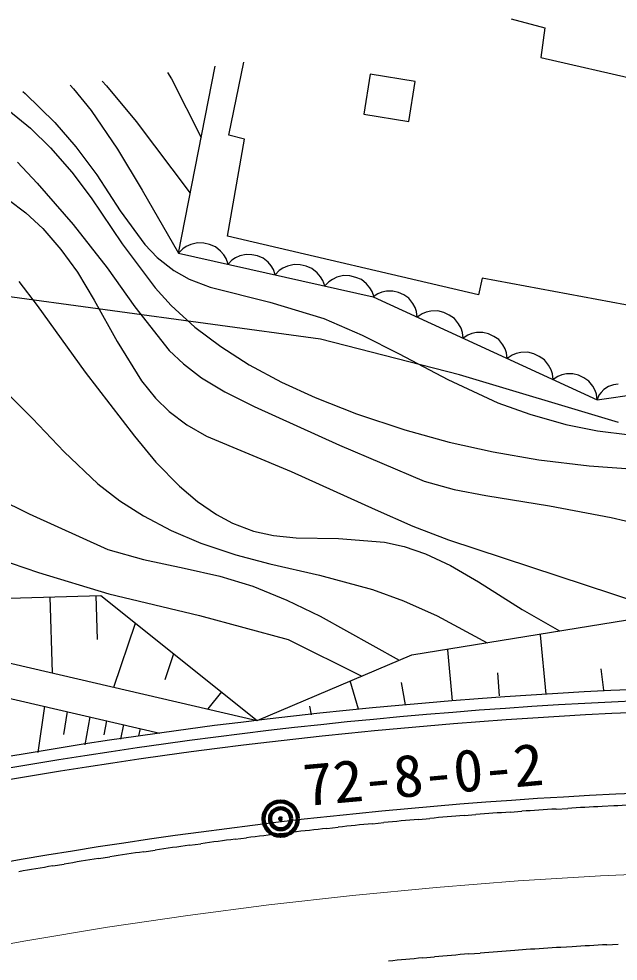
# Model space of a CAD drawing. Units: millimetres, scale not verified. Extents: x 40000 to 680000, y 20000 to 380000.
# Drawn here: x 317967 to 343989, y 295556 to 336425 of the extents above; entities that cross this region are included whole.
import ezdxf
from ezdxf.enums import TextEntityAlignment as Align

# ---------------------------------------------------------------- set-up
doc = ezdxf.new("R2010")
doc.units = ezdxf.units.MM
doc.header["$LTSCALE"] = 1000
doc.linetypes.add('CHAIN', pattern=[18.5, 12, -1.5, 3.5, -1.5])
for name, color, linetype, lineweight in [('M-BGD', 7, 'Continuous', 25), ('M-BMK', 2, 'CHAIN', 13), ('M-BMK-SRVR', 3, 'Continuous', 25), ('M-TTL', 2, 'Continuous', 140)]:
    doc.layers.add(name, color=color, linetype=linetype, lineweight=lineweight)
doc.styles.add('ＭＳ ゴシック', font='')
doc.styles.get('ＭＳ ゴシック').set_extended_font_data('MS Gothic')

msp = doc.modelspace()

# ---------------------------------------------------------------- linework, layer by layer
at = {"layer": 'M-BGD'}
for p, q in [((339336, 336425), (340799, 336041)), ((340799, 336041), (340627, 334753)), ((340627, 334753), (348142, 333022)), ((324904, 326267), (326486, 334374)), ((327079, 331381), (327742, 334539)), ((324424, 334102), (324590, 333827)), ((333217, 334021), (332944, 332287)), ((335178, 333712), (333217, 334021)), ((320196, 333545), (320347, 333386)), ((321580, 333727), (321776, 333517)), ((321776, 333517), (323059, 331976)), ((324590, 333827), (325882, 331279)), ((334905, 331978), (335178, 333712)), ((318140, 333274), (318244, 333184)), ((318244, 333184), (319526, 331926)), ((320347, 333386), (321104, 332443)), ((317540, 332446), (318475, 331680)), ((321104, 332443), (322248, 330766)), ((332944, 332287), (334905, 331978)), ((319526, 331926), (320446, 330874)), ((323059, 331976), (325410, 328859)), ((318475, 331680), (319344, 330837)), ((327031, 327002), (327759, 331209)), ((327759, 331209), (327079, 331381)), ((319344, 330837), (320274, 329770)), ((320446, 330874), (321350, 329663)), ((322248, 330766), (323328, 328999)), ((317913, 330207), (318770, 329303)), ((320274, 329770), (321106, 328655)), ((321350, 329663), (322363, 328097)), ((318770, 329303), (320325, 327503)), ((323328, 328999), (324904, 326266)), ((317511, 328588), (318278, 328011)), ((321106, 328655), (322456, 326661)), ((318278, 328011), (319005, 327332)), ((322363, 328097), (323436, 326633)), ((320325, 327503), (321796, 325632)), ((319005, 327332), (319796, 326426)), ((337929, 324452), (327031, 327002)), ((322456, 326661), (323883, 324752)), ((323436, 326633), (323973, 326070)), ((325239, 326552), (325081, 326452)), ((325440, 326642), (325239, 326552)), ((325726, 326713), (325440, 326642)), ((325993, 326698), (325726, 326713)), ((326251, 326640), (325993, 326698)), ((326499, 326539), (326251, 326640)), ((319796, 326426), (320509, 325439)), ((325081, 326452), (324904, 326267)), ((324904, 326267), (333352, 324367)), ((326727, 326353), (326499, 326539)), ((326870, 326185), (326727, 326353)), ((326970, 326027), (326870, 326185)), ((327562, 326142), (327370, 326056)), ((327835, 326210), (327562, 326142)), ((328090, 326196), (327835, 326210)), ((328336, 326140), (328090, 326196)), ((328573, 326044), (328336, 326140)), ((323973, 326070), (324692, 325504)), ((327051, 325784), (326970, 326027)), ((327220, 325961), (327051, 325784)), ((327370, 326056), (327220, 325961)), ((328791, 325866), (328573, 326044)), ((328927, 325706), (328791, 325866)), ((329921, 325770), (329635, 325699)), ((330189, 325754), (329921, 325770)), ((330446, 325697), (330189, 325754)), ((320509, 325439), (321244, 324231)), ((321796, 325632), (323004, 323928)), ((324692, 325504), (325361, 325137)), ((329023, 325556), (328927, 325706)), ((329099, 325323), (329023, 325556)), ((329276, 325509), (329099, 325323)), ((329434, 325608), (329276, 325509)), ((329635, 325699), (329434, 325608)), ((330694, 325596), (330446, 325697)), ((330923, 325409), (330694, 325596)), ((331065, 325242), (330923, 325409)), ((317966, 325035), (318760, 323999)), ((325361, 325137), (326273, 324785)), ((331165, 325084), (331065, 325242)), ((331246, 324840), (331165, 325084)), ((331423, 325026), (331246, 324840)), ((331581, 325126), (331423, 325026)), ((331781, 325216), (331581, 325126)), ((332068, 325287), (331781, 325216)), ((332335, 325272), (332068, 325287)), ((332593, 325214), (332335, 325272)), ((332841, 325113), (332593, 325214)), ((333069, 324926), (332841, 325113)), ((333212, 324759), (333069, 324926)), ((338084, 325175), (337929, 324452)), ((346160, 323678), (338084, 325175)), ((331070, 322537), (315584, 324643)), ((323883, 324752), (324575, 323996)), ((326273, 324785), (328858, 324141)), ((333312, 324601), (333212, 324759)), ((333392, 324358), (333312, 324601)), ((333554, 324505), (333352, 324367)), ((333721, 324567), (333554, 324505)), ((333926, 324611), (333721, 324567)), ((334208, 324621), (333926, 324611)), ((334454, 324554), (334208, 324621)), ((334683, 324449), (334454, 324554)), ((321244, 324231), (322232, 322424)), ((328858, 324141), (331213, 323425)), ((333352, 324367), (343071, 319905)), ((334895, 324305), (334683, 324449)), ((335071, 324086), (334895, 324305)), ((318760, 323999), (320850, 321104)), ((323004, 323928), (324492, 322046)), ((324575, 323996), (325614, 323054)), ((335171, 323901), (335071, 324086)), ((335233, 323734), (335171, 323901)), ((335260, 323491), (335233, 323734)), ((335647, 323700), (335472, 323635)), ((335862, 323747), (335647, 323700)), ((336157, 323757), (335862, 323747)), ((336415, 323686), (336157, 323757)), ((336655, 323576), (336415, 323686)), ((331213, 323425), (332869, 322707)), ((335472, 323635), (335260, 323491)), ((336877, 323426), (336655, 323576)), ((337062, 323196), (336877, 323426)), ((325614, 323054), (326738, 322208)), ((337166, 323003), (337062, 323196)), ((337231, 322828), (337166, 323003)), ((337098, 320988), (331070, 322537)), ((332869, 322707), (334475, 321900)), ((337260, 322573), (337231, 322828)), ((337462, 322711), (337260, 322573)), ((337629, 322773), (337462, 322711)), ((337834, 322817), (337629, 322773)), ((338116, 322827), (337834, 322817)), ((338362, 322760), (338116, 322827)), ((338591, 322655), (338362, 322760)), ((338803, 322511), (338591, 322655)), ((338979, 322292), (338803, 322511)), ((322232, 322424), (323290, 320727)), ((326738, 322208), (327963, 321424)), ((339079, 322107), (338979, 322292)), ((339141, 321940), (339079, 322107)), ((324492, 322046), (325114, 321456)), ((334475, 321900), (336597, 320790)), ((339168, 321697), (339141, 321940)), ((339380, 321841), (339168, 321697)), ((339555, 321906), (339380, 321841)), ((339770, 321953), (339555, 321906)), ((340065, 321963), (339770, 321953)), ((340323, 321893), (340065, 321963)), ((340563, 321782), (340323, 321893)), ((340785, 321632), (340563, 321782)), ((325114, 321456), (325897, 320862)), ((327963, 321424), (329374, 320666)), ((340969, 321402), (340785, 321632)), ((341074, 321209), (340969, 321402)), ((320850, 321104), (322985, 318324)), ((325897, 320862), (326917, 320244)), ((344000, 318925), (337098, 320988)), ((341139, 321034), (341074, 321209)), ((341167, 320779), (341139, 321034)), ((341370, 320917), (341167, 320779)), ((341537, 320979), (341370, 320917)), ((341742, 321023), (341537, 320979)), ((342023, 321033), (341742, 321023)), ((342270, 320966), (342023, 321033)), ((342499, 320861), (342270, 320966)), ((342711, 320717), (342499, 320861)), ((323290, 320727), (323903, 319974)), ((329374, 320666), (330834, 320000)), ((336597, 320790), (338767, 319777)), ((342887, 320498), (342711, 320717)), ((342987, 320313), (342887, 320498)), ((343572, 320483), (343373, 320347)), ((343781, 320549), (343572, 320483)), ((343995, 320579), (343781, 320549)), ((317563, 320087), (318565, 319095)), ((326917, 320244), (328183, 319612)), ((343049, 320146), (342987, 320313)), ((343076, 319903), (343049, 320146)), ((343071, 319905), (344891, 320158)), ((343153, 320098), (343071, 319905)), ((343245, 320220), (343153, 320098)), ((343373, 320347), (343245, 320220)), ((323903, 319974), (324491, 319402)), ((328183, 319612), (331890, 317930)), ((330834, 320000), (332631, 319298)), ((338767, 319777), (340157, 319278)), ((324491, 319402), (325266, 318821)), ((332631, 319298), (334722, 318605)), ((340157, 319278), (341715, 318838)), ((318565, 319095), (319931, 317647)), ((325266, 318821), (326121, 318327)), ((341715, 318838), (343097, 318557)), ((334722, 318605), (336649, 318072)), ((343097, 318557), (344489, 318389)), ((322985, 318324), (323921, 317197)), ((326121, 318327), (329786, 316791)), ((336649, 318072), (338558, 317646)), ((319931, 317647), (321403, 316252)), ((331890, 317930), (335561, 316380)), ((338558, 317646), (340538, 317304)), ((323921, 317197), (324941, 316154)), ((340538, 317304), (342727, 317035)), ((329786, 316791), (333440, 315143)), ((342727, 317035), (344723, 316899)), ((314980, 316655), (318411, 314952)), ((335561, 316380), (336874, 316016)), ((321403, 316252), (322358, 315518)), ((324941, 316154), (325722, 315492)), ((336874, 316016), (338242, 315746)), ((322358, 315518), (323374, 314871)), ((338242, 315746), (341013, 315311)), ((325722, 315492), (326548, 314923)), ((333440, 315143), (335074, 314417)), ((341013, 315311), (343680, 314791)), ((318411, 314952), (321828, 313408)), ((323374, 314871), (324583, 314238)), ((326548, 314923), (327242, 314549)), ((343680, 314791), (345841, 314295)), ((327242, 314549), (328151, 314200)), ((335074, 314417), (336623, 313834)), ((324583, 314238), (325869, 313686)), ((328151, 314200), (329025, 314010)), ((329025, 314010), (330014, 313916)), ((330014, 313916), (331842, 313881)), ((331842, 313881), (333846, 313730)), ((325869, 313686), (327389, 313176)), ((333846, 313730), (334697, 313537)), ((334697, 313537), (335625, 313216)), ((336623, 313834), (345890, 310779)), ((315988, 313378), (318826, 312408)), ((321828, 313408), (323376, 312975)), ((327389, 313176), (328871, 312789)), ((335625, 313216), (336703, 312713)), ((323376, 312975), (325140, 312595)), ((328871, 312789), (331024, 312302)), ((336703, 312713), (337927, 312014)), ((318826, 312408), (321878, 311482)), ((325140, 312595), (326698, 312247)), ((326698, 312247), (328123, 311821)), ((331024, 312302), (333328, 311671)), ((337927, 312014), (339828, 310805)), ((321878, 311482), (325805, 310542)), ((328123, 311821), (329603, 311219)), ((333328, 311671), (334674, 311186)), ((305357, 311314), (328322, 306000)), ((307539, 310997), (321526, 311418)), ((319428, 308058), (319328, 311352)), ((321385, 309502), (321327, 311412)), ((321526, 311418), (328322, 306000)), ((329603, 311219), (331044, 310517)), ((334674, 311186), (336131, 310540)), ((335024, 308837), (349116, 311125)), ((339828, 310805), (341442, 309879)), ((322099, 307440), (323026, 310222)), ((325805, 310542), (329654, 309510)), ((331044, 310517), (334487, 308609)), ((336131, 310540), (338300, 309369)), ((305829, 309676), (324088, 305451)), ((329654, 309510), (332857, 307920)), ((340858, 307135), (340620, 309713)), ((336790, 306846), (336597, 309052)), ((324316, 307766), (324692, 308894)), ((328322, 306000), (335024, 308837)), ((343372, 307302), (343248, 308229)), ((338834, 307069), (338760, 308068)), ((332713, 306481), (332360, 307711)), ((334752, 306667), (334577, 307639)), ((326762, 307244), (326167, 306499)), ((319076, 306611), (318791, 304609)), ((330668, 306243), (330608, 306620)), ((320061, 306383), (319902, 305384)), ((321046, 306155), (320830, 304933)), ((321777, 305986), (321661, 305376)), ((322508, 305817), (322378, 305179)), ((323238, 305648), (323170, 305330)), ((339302, 302021), (339801, 302056)), ((341298, 302152), (341797, 302182)), ((343794, 302289), (343294, 302264)), ((335315, 301704), (335813, 301747)), ((337308, 301872), (337806, 301911)), ((331334, 301311), (331831, 301364)), ((333323, 301517), (333821, 301565)), ((327361, 300844), (327857, 300906)), ((329347, 301087), (329843, 301144)), ((325379, 300582), (325874, 300649)), ((321421, 300003), (321915, 300079)), ((323398, 300302), (323893, 300374)), ((319446, 299686), (319939, 299767)), ((337503, 295868), (338002, 295908)), ((339996, 296055), (339498, 296020)), ((341992, 296183), (341493, 296153)), ((343490, 296266), (343989, 296292)), ((335511, 295697), (336009, 295742))]:
    msp.add_line(p, q, dxfattribs=at)
for radius, start, end in [(218002, 91.86713, 111.23322), (217502, 91.86713, 111.2373), (217002, 91.86713, 111.24139), (213502, 91.86713, 111.27051), (213002, 94.01907, 94.42258), (213002, 93.48111, 93.88458), (213002, 92.94312, 93.34659), (213002, 92.40512, 92.80862), (213002, 95.09506, 95.49857), (213002, 94.55707, 94.96057), (213002, 96.17105, 96.57452), (213002, 95.63306, 96.03653), (213002, 97.24701, 97.65051), (213002, 96.70905, 97.11252), (213002, 97.785, 98.18851), (213002, 98.86099, 99.26447), (213002, 98.323, 98.72647), (213002, 99.39899, 99.80246), (207002, 94.08145, 94.49664), (207002, 93.52789, 93.94305), (207002, 92.9743, 93.3895), (207002, 95.18863, 95.60382), (207002, 94.63504, 95.05023)]:
    msp.add_arc((354231, 89544), radius, start, end, dxfattribs=at)
at = {"layer": 'M-BMK'}
msp.add_lwpolyline([(311175, 295081), (314735, 295792), (318266, 296437), (321818, 297024), (325309, 297542), (328819, 298001), (332448, 298407), (336082, 298753), (339650, 299034), (343223, 299254), (346758, 299412), (350287, 299509), (354116, 299552), (357956, 299536), (362106, 299456), (366264, 299315), (370826, 299099), (375392, 298841)], dxfattribs=at)
msp.add_lwpolyline([(311175, 295081), (314735, 295792), (318266, 296437), (321818, 297024), (325309, 297542), (328819, 298001), (332448, 298407), (336082, 298753), (339650, 299034), (343223, 299254), (346758, 299412), (350287, 299509), (354116, 299552), (357956, 299536), (362106, 299456), (366264, 299315), (370826, 299099), (375392, 298841)], dxfattribs=at)
at = {"layer": 'M-TTL'}
for radius in [746, 458, 22.5]:
    msp.add_circle((329332, 301732), radius, dxfattribs=at)

# ---------------------------------------------------------------- texts
at = {"layer": 'M-BMK-SRVR', "style": 'ＭＳ ゴシック', "width": 1.05}
msp.add_text('72-8-0-2', height=1833, rotation=5.1, dxfattribs=at).set_placement((330432, 301732), align=Align.BOTTOM_LEFT)

doc.saveas('drawing.dxf')
